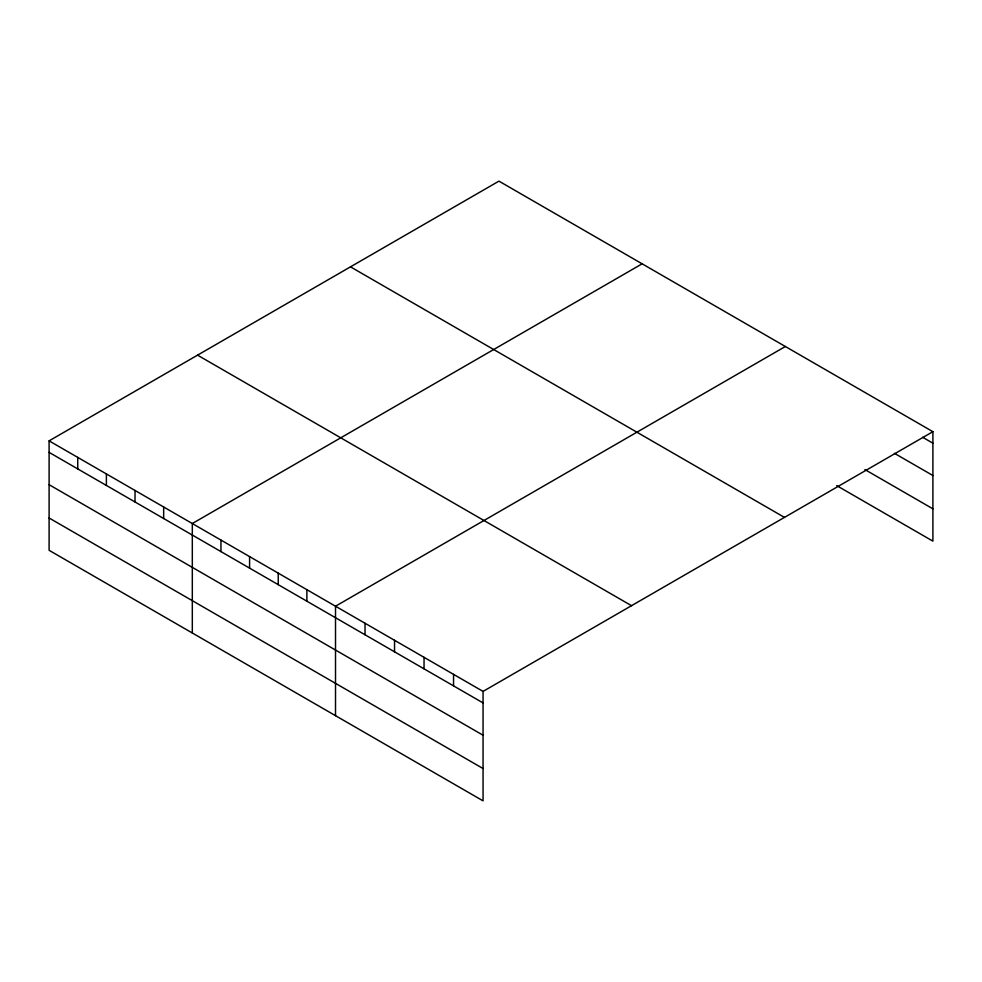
<?xml version="1.0" encoding="UTF-8"?>
<svg xmlns="http://www.w3.org/2000/svg" width="982" height="982" viewBox="0 0 982 982"><rect width="100%" height="100%" fill="white"/><g stroke="black" fill="none" stroke-linecap="round" stroke-linejoin="round"><path stroke-width="1.47" d="M483.058 735.236L483.058 691.402L49.1 440.857L49.1 550.313L483.058 800.858L483.058 735.236L49.1 484.691M49.1 440.857L498.942 181.142L932.9 431.687L932.9 541.143L836.676 485.599M642.142 263.814L192.312 523.529L192.312 632.997M785.354 346.499L335.513 606.213L335.513 715.682M483.058 691.402L932.9 431.687M922.638 437.272L932.9 443.201M894.406 453.303L932.9 475.521M864.897 469.568L932.9 508.823M350.488 266.846L784.458 517.391M197.542 355.14L631.512 605.685M49.1 452.371L483.058 702.916M49.1 517.993L483.058 768.538M453.549 674.364L453.549 685.878M424.04 657.326L424.04 668.84M394.531 640.289L394.531 651.803M365.022 623.251L365.022 634.765M306.875 589.679L306.875 601.193M278.237 573.144L278.237 584.658M249.588 556.598L249.588 568.124M220.95 540.063L220.95 551.589M163.663 506.994L163.663 518.521M135.025 490.46L135.025 501.974M106.387 473.925L106.387 485.439M77.738 457.391L77.738 468.905"/></g></svg>
